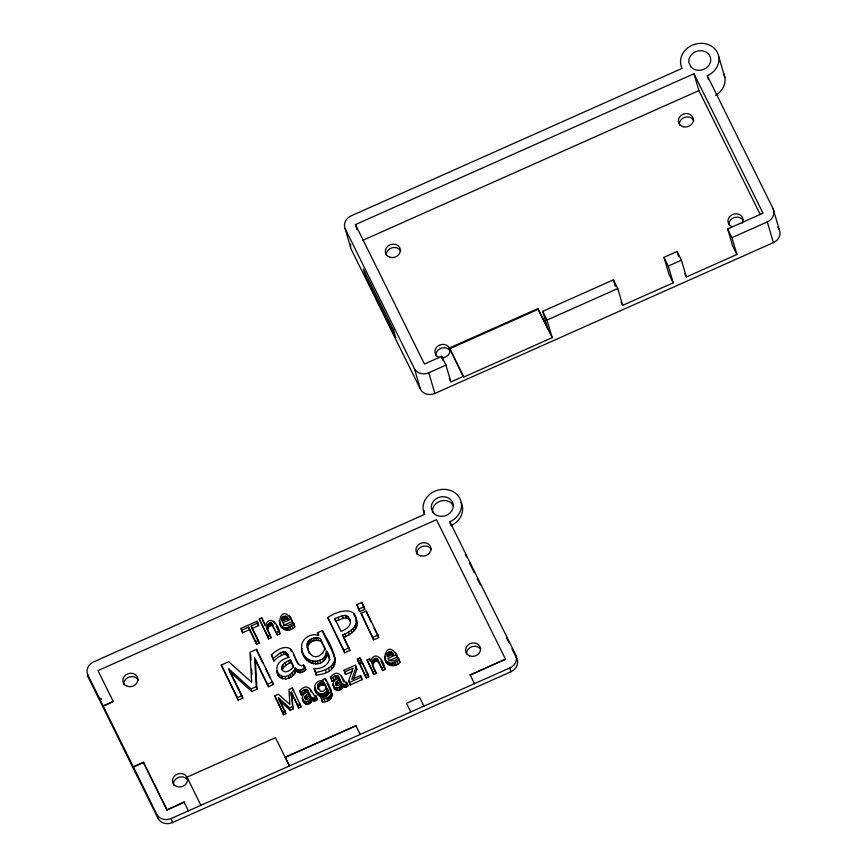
<?xml version="1.0" encoding="UTF-8"?>
<svg xmlns="http://www.w3.org/2000/svg" width="867" height="867" viewBox="0 0 867 867"><rect width="100%" height="100%" fill="white"/><g stroke="black" fill="none" stroke-linecap="round" stroke-linejoin="round"><path stroke-width="1.3" d="M301.651 648.191C300.448 639.261 310.689 632.249 318.763 635.544L317.409 632.812L322.459 630.558C332.278 648.213 347.331 671.654 316.249 675.133L314.212 668.522C324.128 669.736 334.846 660.481 326.491 651.15C324.887 666.582 301.326 662.8 301.651 648.191C301.012 663.602 323.998 671.383 327.249 653.74L326.491 651.15M314.851 687.401C314.244 682.947 319.37 679.435 323.402 681.083L322.73 679.717L325.255 678.59C330.078 686.296 338.173 701.403 322.535 702.172L321.137 697.567C326.09 698.173 331.454 693.557 327.271 688.886C326.469 696.602 314.688 694.705 314.851 687.401C313.301 695.757 326.491 700.644 328.029 691.476L327.271 688.886M315.621 688.712L316.422 692.657M291.475 618.919L282.729 622.809C285.059 627.123 290.521 625.465 293.176 622.473L294.021 624.197C270.905 640.063 280.204 596.745 292.233 621.509L283.498 625.4M279.943 622.192C279.174 630.374 290.228 632.628 294.78 626.776L294.021 624.197M396.642 654.498L387.907 658.389C390.237 662.702 395.699 661.044 398.343 658.053L399.188 659.765C376.083 675.642 385.382 632.325 397.4 657.078L388.665 660.979M307.221 647.085C305.574 639.781 314.461 636.085 320.237 638.513L325.147 648.44L322.632 653.176L318.883 656.048L315.837 656.796L313.106 656.221L310.689 654.303L308.587 651.041L307.221 647.085L309.346 653.62M307.991 649.665L307.286 643.585M317.636 686.848C316.813 683.196 321.256 681.354 324.139 682.567L326.599 687.531L323.467 691.335L320.573 691.422L317.636 686.848L318.395 689.438L317.669 685.103M281.775 618.193L282.046 621.13L288.158 618.409L286.197 616.231L282.436 617.141L281.775 618.193L282.534 620.783L285.742 618.594L288.017 619.623L287.248 617.033M386.942 653.772L387.213 656.709L393.325 653.989L391.364 651.811L387.603 652.721L386.942 653.772L387.712 656.362L390.919 654.173L393.185 655.192L392.426 652.602M356.023 623.416C358.548 604.613 336.786 610.921 327.769 617.607L344.654 652.775L349.965 650.413L342.79 634.882C348.209 632.617 354.18 629.431 356.023 623.416L356.781 626.007C354.95 632.021 348.978 635.208 343.549 637.473L349.965 650.413M356.781 626.007L357.117 623.536L356.044 618.431M316.249 675.133L315.49 672.543C323.532 671.221 336.32 666.994 334.51 656.568M321.137 697.567L321.765 699.582C325.786 698.921 332.18 696.808 331.281 691.595M385.403 656.503C382.943 665.065 395.103 668.901 399.947 662.355L399.188 659.765M302.301 698.618C303.645 703.571 310.581 701.425 311.719 697.361L312.478 699.951C305.975 712.295 295.94 693.86 308.598 691.974L307.276 689.698L304.382 689.558L300.6 692.527L301.369 695.117L305.141 692.148L308.045 692.278L307.276 689.698M333.026 684.93C334.369 689.883 341.305 687.737 342.443 683.673L343.202 686.263C336.699 698.607 326.664 680.162 339.322 678.287L338 676L335.106 675.87L331.324 678.839L332.094 681.429L337.014 678.102L339.376 679.435L338.607 676.845M334.12 688.485L333.99 685.58M266.527 627.47L268.521 623.59L271.36 622.82L277.418 634.991L279.933 633.864C279.521 626.18 270.103 613.197 265.551 625.497L261.747 617.824L259.233 618.951L268.597 638.914L271.111 637.798L266.527 627.47L271.111 637.798M267.285 630.06L269.29 626.18L272.119 625.41L277.418 634.991M372.16 661.445L371.694 663.049L376.289 673.366L373.775 674.493L367.088 659.95L369.602 658.833L370.718 661.077C375.27 648.776 384.688 661.759 385.1 669.443L382.585 670.559L377.243 659.007L374.75 658.497L372.16 661.445L372.929 664.024L372.452 665.628L376.289 673.366M345.575 674.45L344.015 670.234L355.286 665.206L356.099 666.842L351.829 679.349L360.564 675.458L362.135 679.674L350.29 684.952L348.729 680.736L352.999 668.219L344.817 671.86L345.575 674.45L352.587 671.329M353.443 679.435L356.857 669.422L356.099 666.842M308.056 646.164C309.465 640.767 316.325 639.434 320.996 641.103L325.363 649.925M318.427 687.683L319.771 685.721L322.622 684.811L324.897 685.158L326.371 688.138M281.558 667.341C282.815 663.374 286.814 661.369 290.412 659.885L293.48 666.073C291.691 670.115 285.135 674.569 281.905 669.617L281.558 667.341L282.317 669.931C283.585 665.964 287.584 663.959 291.171 662.475L290.412 659.885M304.805 696.981L306.593 694.608L309.226 693.253L310.765 696.342C309.866 698.368 306.593 700.59 304.978 698.119L304.805 696.981L305.563 699.571L307.352 697.198L309.996 695.843L309.226 693.253M341.49 682.654C340.59 684.681 337.317 686.902 335.702 684.431L336.093 682.08L339.951 679.565L342.248 685.244M339.951 679.565L340.72 682.156L338.076 683.51L336.288 685.884L335.529 683.294M372.929 664.024L375.509 661.087L378.012 661.597M287.725 654.444L289.155 657.338C264.262 663.363 282.967 689.894 295.387 668.099C297.901 671.524 302.681 670.061 305.076 667.297L303.537 665.054L301.326 665.867C294.574 662.822 295.528 652.168 289.242 648.18C282.675 645.644 276.096 650.749 271.382 654.845L273.918 661.022L277.592 657.457L283.769 654.379L285.698 654.466L288.483 657.034L287.725 654.444L284.94 651.876L280.713 652.493L273.159 658.443L273.918 661.022M277.223 671.264C277.267 682.806 293.956 679.912 296.146 670.69L295.387 668.099M296.146 670.69C298.66 674.114 303.45 672.651 305.834 669.888L305.076 667.297M311.719 697.361L313.995 698.401L316.563 696.96L315.794 695.843L314.688 696.244C310.679 689.883 307.601 682.264 299.711 690.739L301.369 695.117M312.478 699.951L313.952 700.937L316.553 700.211L317.322 699.55L316.563 696.96M342.443 683.673L344.719 684.713L347.288 683.272L346.518 682.145L345.413 682.557C341.392 676.195 338.325 668.576 330.435 677.051L332.094 681.429M343.202 686.263L344.665 687.249L347.277 686.523L348.046 685.862L347.288 683.272M708.447 79.634L707.309 75.754A19.41 16.961 -16.4 0 0 717.442 52.627A19.41 16.961 -16.4 0 0 692.202 45.247A19.41 16.961 -16.4 0 0 682.069 68.385L351.829 215.547A11.098 9.689 -16.4 0 0 345.055 228.444L414.361 368.54A11.098 9.689 -16.4 0 0 428.786 372.756L445.963 365.094L441.65 356.38L424.472 364.032L355.448 224.575L693.968 73.749L762.993 213.206L727.63 228.964L732.582 245.784L736.885 254.486L686.361 276.996L684.746 273.734M166.973 809.973L184.107 802.127L166.973 809.973L143.402 762.277L133.366 766.959L143.445 762.461M87.589 674.45L156.819 814.286A11.098 9.689 -16.4 0 0 171.232 818.491L509.839 667.937A11.098 9.689 -16.4 0 0 515.627 654.715L449.843 521.771A19.41 16.961 -16.4 0 0 459.976 498.633A19.41 16.961 -16.4 0 0 434.735 491.253A19.41 16.961 -16.4 0 0 424.602 514.391L94.362 661.554A11.098 9.689 -16.4 0 0 87.589 674.45L88.705 678.254L158.011 818.35A11.098 9.689 -16.4 0 0 172.435 822.566L510.956 671.741A11.098 9.689 -16.4 0 0 516.743 658.519L515.627 654.715M362.861 240.3L698.921 90.569L693.968 73.749M686.361 276.996L681.408 260.176L677.105 251.473L663.97 257.326L668.273 266.039L673.226 282.826L622.69 305.347L617.748 288.548L613.446 279.835L542.709 311.351L547.012 320.064L552.192 337.653L463.65 377.112L449.399 348.014L537.952 308.565L547.879 328.94M449.626 348.794L538.179 309.335L537.952 308.565M547.012 320.064L617.748 288.548M736.885 254.486L731.943 237.666L767.306 221.919A11.098 9.689 -16.4 0 0 773.093 208.698L707.309 75.754M668.273 266.039L681.408 260.176M449.29 378.63L450.916 381.892L463.412 376.343L449.399 348.014M345.055 228.444L351.146 249.143L420.462 389.24A11.098 9.689 -16.4 0 0 434.876 393.455L773.397 242.619A11.098 9.689 -16.4 0 0 779.195 229.408L773.093 208.698M505.526 659.213L470.163 674.97L505.526 659.213L436.469 519.68L97.971 670.592L113.274 701.522L103.195 706.009L113.252 701.436M242.587 632.737L240.972 628.412L257.044 621.249L258.659 625.573L251.961 628.553L259.168 643.119L256.491 644.311L248.526 627.155L241.828 630.146L242.587 632.737L249.284 629.745M251.961 628.553L251.202 625.963L257.9 622.983M256.491 644.311L255.732 641.721L258.409 640.529L251.202 625.963M268.597 638.914L267.838 636.324L270.352 635.208M276.66 632.401L279.163 631.284M228.866 669.01L242.023 695.583L242.782 698.173L238.187 700.211L221.302 665.043L228.725 661.738L251.668 682.286L249.956 652.277L256.599 649.318L273.484 684.486L268.477 686.718L255.364 660.21L256.99 689.178L251.809 691.487L229.636 671.6L228.866 669.01L251.051 688.897L251.809 691.487M356.803 604.678L361.832 602.435L363.977 606.77L364.736 609.36L359.707 611.593L356.803 604.678L359.707 611.593M348.632 619.038L346.269 618.041L343.083 618.312L335.54 621.292L334.781 618.702L342.324 615.733L345.51 615.451L347.873 616.448L350.387 621.314L347.873 616.448M358.949 609.013L363.977 606.77M361.095 613.348L366.123 611.105L377.958 635.012L378.716 637.603L373.688 639.846L361.095 613.348L373.688 639.846M251.051 688.897L256.231 686.588L254.605 657.63L268.477 686.718M238.187 700.211L237.428 697.632L242.023 695.583M267.719 684.128L272.726 681.906M344.654 652.775L343.896 650.196L349.195 647.833M372.929 637.256L377.958 635.012M278.459 697.816L285.037 711.103L285.796 713.693L283.498 714.711L274.676 695.833L278.394 694.174L289.86 704.448L289.004 689.449L292.32 687.975L301.142 706.854L298.649 707.96L291.323 692.126L292.905 709.195L290.315 710.344L279.217 700.406L278.459 697.816L289.545 707.765L290.315 710.344M357.388 658.974L359.903 657.858L360.975 660.025L361.745 662.616L359.231 663.732L357.388 658.974L359.231 663.732M358.461 661.142L360.975 660.025M359.534 663.32L362.048 662.193L367.966 674.147L368.735 676.737L366.221 677.853L359.534 663.32L366.221 677.853M289.545 707.765L292.136 706.605M283.498 714.711L282.74 712.121L285.037 711.103M298.649 707.96L297.88 705.38L300.383 704.264M350.29 684.952L349.531 682.362L361.376 677.084M365.451 675.274L367.966 674.147M373.775 674.493L373.005 671.903L375.519 670.787M382.585 670.559L381.827 667.98L384.341 666.853M360.271 734.544L355.947 725.744L285.21 757.27L289.535 766.027L275.511 737.709L186.969 777.168L185.95 775.683A7.63 6.665 -16.4 0 0 173.595 777.092A7.63 6.665 -16.4 0 0 178.45 786.911A7.63 6.665 -16.4 0 0 187.489 778.783L186.969 777.168L200.971 805.454M285.232 757.346L355.947 725.744M395.493 654.043L396.338 655.105L395.58 652.515M347.277 684.735L348.046 685.862M304.805 668.392L305.834 669.888M377.243 659.007L381.827 667.98M777.992 226.991L779.195 229.408M698.921 90.569L760.142 214.257M727.63 228.964L731.943 237.666M673.226 282.826L668.912 274.124L663.97 257.326M621.075 302.074L622.69 305.347M538.179 309.335L552.192 337.653M465.308 554.577L466.511 556.993M469.502 563.041L474.282 572.708M477.273 578.744L480.264 584.792M506.577 637.971L508.972 642.805M511.963 648.852L516.743 658.519M470.142 674.894L474.466 683.673M423.93 706.139L419.617 697.436L406.482 703.289L410.795 711.991M399.947 662.355L398.343 658.053M364.736 609.36L361.832 602.435M371.022 622.062L366.123 611.105M373.98 628.044L378.131 636.411M380.851 660.86L385.1 669.443M367.088 659.95L373.005 671.903M361.745 662.616L359.903 657.858M368.735 676.737L362.048 662.193M334.781 618.702L341.056 631.382C346.15 629.626 352.847 624.869 349.618 618.724M362.135 679.674L360.564 675.458M356.857 669.422L355.286 665.206M327.769 617.607L343.896 650.196M344.015 670.234L344.817 671.86M348.729 680.736L349.531 682.362M323.803 634.308L331.259 649.383M343.495 681.56L341.121 675.729M327.249 653.74L329.883 659.928M330.435 677.051L331.324 678.839M327.097 683.348L332.039 694.174M328.029 691.476L328.961 693.351L328.203 690.771M294.78 626.776L293.176 622.473M293.512 654.802L298.281 664.425M276.215 626.353L279.933 633.864M309.996 695.843L311.015 697.902M291.171 662.475L293.729 667.633M299.711 690.739L300.6 692.527M265.226 625.898L261.747 617.824M259.233 618.951L267.838 636.324M299.418 703.354L301.142 706.854M258.659 625.573L257.044 621.249M291.323 692.126L297.88 705.38M271.382 654.845L273.159 658.443M248.526 627.155L255.732 641.721M257.954 653.122L262.734 662.767M265.714 668.804L270.493 678.46M271.685 680.866L273.484 684.486M279.813 701.609L285.796 713.693M274.676 695.833L282.74 712.121M240.972 628.412L241.828 630.146M229.636 671.6L242.782 698.173M221.302 665.043L237.428 697.632M184.107 802.127L188.464 811.013M143.402 762.277L166.919 809.778M100.886 698.163L101.482 699.366M397.4 657.078L396.327 653.816M292.233 621.509L291.149 618.236M331.833 650.543L335.269 659.148M356.814 621.021L355.091 615.863M303.396 702.183L302.258 697.642M718.797 56.843L724.888 77.542M767.306 221.919L773.397 242.619M677.105 251.473L678.623 256.654M613.446 279.835L615.342 286.294M542.709 311.351L547.651 328.16M463.412 376.343L463.65 377.112M445.963 365.094L450.916 381.892M441.65 356.38L442.799 360.26M428.786 372.756L434.876 393.455M509.839 667.937L510.956 671.741M414.361 368.54L420.462 389.24M449.843 521.771L450.959 525.575A19.41 16.961 -16.4 0 0 461.092 502.437M355.448 224.575L356.966 229.755M397.086 661.304L397.855 663.894M395.189 662.355L395.959 664.946M391.364 651.811L392.122 654.39M393.672 662.897L394.442 665.488M390.15 651.583L390.919 654.173M392.198 663.157L392.957 665.748M388.784 651.93L389.554 654.52M390.746 663.136L391.505 665.715M387.603 652.721L388.362 655.3M389.326 662.822L390.085 665.412M388.015 662.258L388.774 664.848M386.877 661.456L387.647 664.046M385.923 660.416L386.682 663.006M384.341 656.471L385.902 661.727M377.925 660.09L378.684 662.681M376.527 658.4L377.297 660.99M375.714 658.237L376.484 660.827M374.75 658.497L375.509 661.087M373.699 659.169L374.457 661.759M372.832 660.145L373.59 662.735M369.602 658.833L370.372 661.413M356.359 620.956L357.117 623.536M353.855 613.825L354.614 616.415M355.037 625.833L355.795 628.412M353.433 628.12L354.191 630.699M351.254 630.211L352.013 632.802M345.51 615.451L346.269 618.041M348.501 632.119L349.26 634.698M342.324 615.733L343.083 618.312M345.164 633.831L345.922 636.411M338.076 617.239L338.834 619.829M342.79 634.882L343.549 637.473M346.518 683.933L347.277 686.523M345.575 684.464L346.334 687.054M344.719 684.713L345.478 687.293M343.906 684.659L344.665 687.249M343.148 684.312L343.906 686.902M334.749 659.451L335.507 662.041M341.706 684.952L342.465 687.542M334.153 662.106L334.911 664.696M338 676L338.769 678.59M339.105 679.912L339.864 682.502M340.883 686.003L341.652 688.593M337.22 675.556L337.978 678.146M339.972 686.816L340.742 689.406M332.928 664.263L333.697 666.853M336.255 675.512L337.014 678.102M322.459 630.558L323.228 633.148M337.317 680.92L338.076 683.51M338.975 687.401L339.734 689.991M335.106 675.87L335.865 678.46M336.093 682.08L336.851 684.67M331.064 666.246L331.833 668.836M337.285 687.867L338.043 690.457M333.166 677.051L333.925 679.641M325.959 654.065L326.718 656.655M335.659 687.748L336.418 690.338M320.237 638.513L320.996 641.103M334.283 687.076L335.041 689.666M328.56 668.045L329.319 670.635M332.982 683.955L333.741 686.545M324.67 656.547L325.439 659.137M317.409 632.812L318.167 635.403M317.896 637.971L318.655 640.561M322.632 658.606L323.391 661.196M325.418 669.682L326.176 672.272M315.664 637.83L316.422 640.42M330.685 689.764L331.443 692.354M331.4 693.036L332.159 695.627M331.096 694.369L331.866 696.949M313.551 638.09L314.309 640.68M330.49 695.442L331.248 698.033M319.836 660.242L320.595 662.822M325.255 678.59L326.014 681.18M329.558 696.429L330.316 699.019M327 690.338L327.769 692.928M311.535 638.762L312.304 641.342M324.139 682.567L324.897 685.158M328.3 697.339L329.07 699.918M317.376 661.098L318.135 663.688M326.36 691.584L327.119 694.174M322.968 682.296L323.727 684.887M309.974 639.64L310.733 642.23M325.342 692.614L326.1 695.204M326.729 698.152L327.488 700.742M321.852 682.221L322.622 684.811M314.981 661.445L315.74 664.035M308.739 640.735L309.508 643.325M320.801 682.351L321.559 684.941M323.944 693.427L324.702 696.017M307.85 642.046L308.609 644.636M319.793 682.687L320.552 685.277M324.28 699.051L325.038 701.641M322.708 693.86L323.478 696.45M312.651 661.293L313.41 663.884M319.013 683.131L319.771 685.721M314.212 668.522L314.981 671.112M321.516 694.034L322.275 696.624M318.395 683.684L319.154 686.263M317.951 684.334L318.709 686.924M320.346 693.958L321.115 696.548M310.375 660.632L311.134 663.222M321.765 699.582L322.535 702.172M319.208 693.633L319.977 696.212M308.251 659.505L309.01 662.095M318.146 693.069L318.915 695.648M317.203 692.289L317.961 694.868M316.368 691.281L317.138 693.871M306.354 657.945L307.124 660.535M315.122 688.723L315.881 691.302M304.696 655.951L305.455 658.541M315.794 695.843L316.553 698.423M303.266 653.512L304.035 656.102M302.193 650.814L302.951 653.404M315.794 697.621L316.553 700.211M314.851 698.152L315.61 700.742M290.402 616.936L291.171 619.526M313.995 698.401L314.754 700.98M289.567 615.884L290.326 618.464M303.537 665.054L304.295 667.644M291.919 625.736L292.688 628.315M313.182 698.347L313.952 700.937M310.397 689.417L311.155 692.007M312.423 698L313.182 700.59M303.537 668.63L304.306 671.221M290.022 626.776L290.781 629.366M310.982 698.639L311.752 701.23M286.197 616.231L286.955 618.821M301.651 669.682L302.41 672.272M308.381 693.611L309.14 696.19M310.169 699.691L310.928 702.281M288.505 627.318L289.264 629.908M284.983 616.003L285.742 618.594M306.495 689.254L307.254 691.833M309.248 700.503L310.018 703.094M299.939 670.169L300.697 672.759M305.531 689.2L306.289 691.79M287.02 627.578L287.79 630.168M283.617 616.361L284.376 618.951M306.593 694.608L307.352 697.198M308.251 701.089L309.01 703.679M304.382 689.558L305.141 692.148M298.324 670.072L299.082 672.662M285.579 627.556L286.338 630.146M282.436 617.141L283.195 619.732M305.368 695.768L306.127 698.358M306.56 701.566L307.319 704.145M296.807 669.378L297.565 671.968M284.159 627.253L284.918 629.832M290.564 649.145L291.323 651.735M302.442 690.739L303.201 693.329M282.848 626.678L283.607 629.269M304.935 701.436L305.693 704.026M281.71 625.876L282.469 628.467M303.558 700.764L304.328 703.354M280.756 624.836L281.515 627.426M293.924 670.668L294.682 673.247M279.174 620.891L280.735 626.147M286.511 652.764L287.27 655.354M288.711 660.589L289.47 663.179M292.277 672.759L293.046 675.35M284.94 651.876L285.698 654.466M290.456 674.396L291.225 676.986M273.907 621.325L274.676 623.904M283.01 651.789L283.769 654.379M285.135 662.594L285.904 665.184M292.32 687.975L293.079 690.555M288.462 675.566L289.22 678.146M272.758 624.522L273.517 627.101M272.075 623.427L272.834 626.017M280.713 652.493L281.472 655.084M271.36 622.82L272.119 625.41M270.547 622.669L271.306 625.248M282.696 664.924L283.455 667.514M269.583 622.918L270.341 625.508M285.08 676.498L285.839 679.089M268.521 623.59L269.29 626.18M267.665 624.576L268.423 627.166M266.993 625.866L267.751 628.456M281.818 676.249L282.577 678.839M279.076 674.905L279.835 677.495M276.551 670.614L277.982 675.155M258.409 640.529L259.168 643.119M256.599 649.318L257.358 651.908M256.231 686.588L256.99 689.178M171.232 818.491L172.435 822.566M156.819 814.286L158.011 818.35M292.081 694.716L292.905 709.195M289.762 692.039L289.979 695.789M250.726 654.867L251.018 660.08M251.538 669.216L251.831 674.439M439.634 357.54A7.63 6.665 -16.4 0 1 437.282 346.54A7.63 6.665 -16.4 0 1 449.626 348.545A7.63 6.665 -16.4 0 1 441.541 357.854M435.96 355.914A7.63 6.665 -16.4 0 1 441.401 348.133A7.63 6.665 -16.4 0 1 450.385 351.384M732.019 226.742A7.63 6.665 -16.4 0 1 728.8 217.877A7.63 6.665 -16.4 0 1 738.977 214.344A7.63 6.665 -16.4 0 1 742.206 223.209M728.941 224.694A7.63 6.665 -16.4 0 1 734.208 217.639A7.63 6.665 -16.4 0 1 742.856 219.871M386.346 255.657A7.63 6.665 -16.4 0 1 391.786 247.875A7.63 6.665 -16.4 0 1 400.771 251.127M723.533 73.327A19.41 16.961 -16.4 0 1 715.643 95.305M350.571 246.672A11.098 9.689 -16.4 0 1 350.734 244.115M679.392 125.097A7.63 6.665 -16.4 0 1 684.832 117.305A7.63 6.665 -16.4 0 1 693.817 120.556M123.894 684.778A7.63 6.665 -16.4 0 1 129.346 676.986A7.63 6.665 -16.4 0 1 138.319 680.237M466.5 653.805A7.63 6.665 -16.4 0 1 471.767 646.749A7.63 6.665 -16.4 0 1 480.416 648.982M432.535 512.408A11.087 9.689 -16.4 0 1 440.447 501.083A11.087 9.689 -16.4 0 1 453.517 505.808M88.705 678.254A11.098 9.689 -16.4 0 1 88.12 675.794M173.519 785.025A7.63 6.665 -16.4 0 1 178.96 777.244A7.63 6.665 -16.4 0 1 187.944 780.495M416.951 554.208A7.63 6.665 -16.4 0 1 422.392 546.416A7.63 6.665 -16.4 0 1 431.376 549.667M424.375 513.979A19.41 16.961 -16.4 0 1 424.212 510.63M691.118 67.106L688.886 62.597A11.087 9.689 -16.4 0 1 702.021 50.785A11.087 9.689 -16.4 0 1 709.087 65.068A11.087 9.689 -16.4 0 1 691.118 67.106M433.641 513.112L431.408 508.604A11.087 9.689 -16.4 0 1 444.554 496.791A11.087 9.689 -16.4 0 1 451.62 511.075A11.087 9.689 -16.4 0 1 433.641 513.112M393.531 330.078L363.327 269.052L365.614 276.811L395.807 337.848L393.531 330.078M390.009 257.282A7.63 6.665 -16.4 0 0 400.305 249.425A7.63 6.665 -16.4 0 0 388.167 245.87A7.63 6.665 -16.4 0 0 390.009 257.282M683.066 126.712A7.63 6.665 -16.4 0 0 693.362 118.855A7.63 6.665 -16.4 0 0 681.213 115.3A7.63 6.665 -16.4 0 0 683.066 126.712M127.568 686.393A7.63 6.665 -16.4 0 0 137.864 678.536A7.63 6.665 -16.4 0 0 125.726 674.981A7.63 6.665 -16.4 0 0 127.568 686.393M469.578 655.853A7.63 6.665 -16.4 0 0 480.6 648.863A7.63 6.665 -16.4 0 0 468.993 644.246A7.63 6.665 -16.4 0 0 469.578 655.853M420.625 555.823A7.63 6.665 -16.4 0 0 430.91 547.966A7.63 6.665 -16.4 0 0 418.772 544.411A7.63 6.665 -16.4 0 0 420.625 555.823"/></g></svg>
